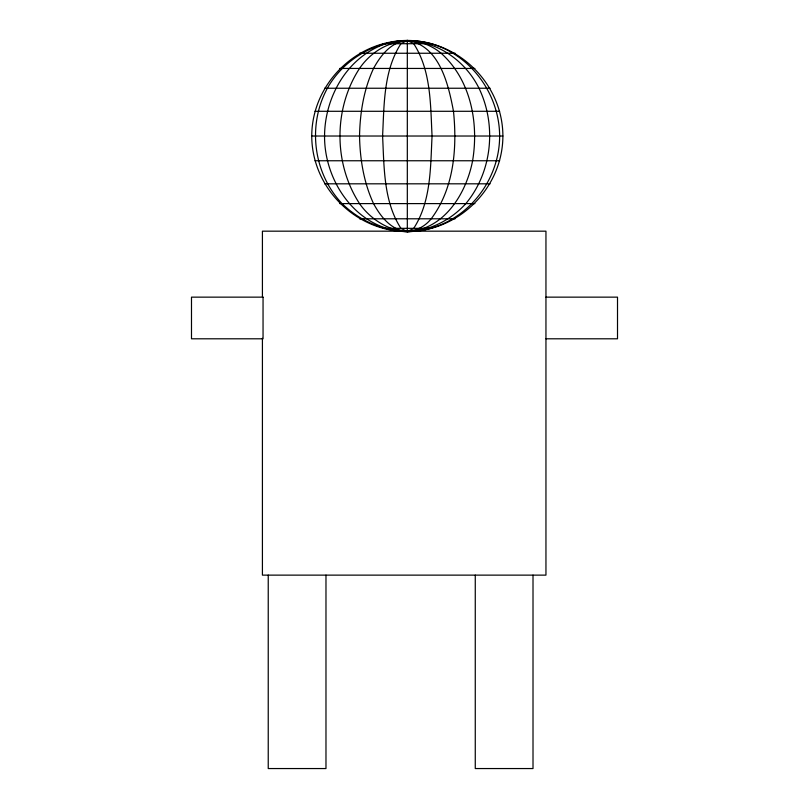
<?xml version="1.0" encoding="UTF-8"?>
<svg xmlns="http://www.w3.org/2000/svg" width="809" height="809" viewBox="0 0 809 809"><rect width="100%" height="100%" fill="white"/><g stroke="black" fill="none" stroke-linecap="round" stroke-linejoin="round"><path stroke-width="1.21" d="M311.748 136.023C311.91 84.257 355.555 40.612 407.321 40.45C459.087 40.612 502.733 84.257 502.895 136.023C502.733 187.799 459.087 231.435 407.321 231.596C355.555 231.435 311.91 187.799 311.748 136.023L502.895 136.023M407.321 40.45L400.92 43.706C383.405 70.727 384.194 104.988 382.586 136.023C384.194 167.069 383.405 201.32 400.92 228.34L407.321 231.596C458.602 231.283 499.588 186.505 499.638 136.023C499.436 94.552 471.425 55.245 431.217 43.706C391.313 32.825 347.435 52.393 327.372 88.242C307.268 125.031 313.144 173.106 342.045 203.605C359.57 220.746 382.778 230.878 407.321 231.596C429.933 230.878 450.704 220.169 465.853 203.605C492.287 171.781 496.756 125.284 478.999 88.242C462.222 54.355 423.4 32.35 385.903 43.706C347.425 56.539 324.783 96.777 324.551 136.023C324.288 182.46 357.861 230.798 407.321 231.596C444.07 229.817 466.297 193.594 472.598 160.758C478.938 122.816 470.767 79.798 441.117 53.252C414.168 30.975 378.309 41.016 359.53 68.441C333.46 108.436 333.46 163.61 359.53 203.605C374.638 225.62 410.406 244.278 431.217 218.794C454.071 188.366 457.237 147.986 453.485 111.288C448.398 84.338 439.6 45.425 407.321 40.45C391.192 41.755 380.736 55.275 373.536 68.441C363.737 89.607 360.005 112.845 359.53 136.023C360.005 159.201 363.737 182.44 373.536 203.605C380.736 216.772 391.192 230.292 407.321 231.596L413.723 228.34C431.237 201.32 430.449 167.069 432.057 136.023C430.449 104.988 431.237 70.727 413.723 43.706L407.321 40.45L407.321 231.596M382.586 43.706L432.057 43.706M359.53 53.252L455.113 53.252M339.74 68.441L474.903 68.441M324.551 88.242L490.092 88.242M315.004 111.288L499.638 111.288M315.004 160.758L499.638 160.758M324.551 183.815L490.092 183.815M339.74 203.605L474.903 203.605M359.53 218.794L455.113 218.794M382.586 228.34L432.057 228.34M545.954 297.146L617.51 297.146L617.51 338.799L545.954 338.799M533.01 575.128L533.01 768.55L475.267 768.55L475.267 575.128M325.976 575.128L325.976 768.55L268.234 768.55L268.234 575.128M262.419 296.691L262.419 231.172L545.954 231.172L545.954 575.128L262.419 575.128L262.419 338.263M263.046 297.146L191.49 297.146L191.49 338.799L263.046 338.799L263.046 297.146"/></g></svg>
